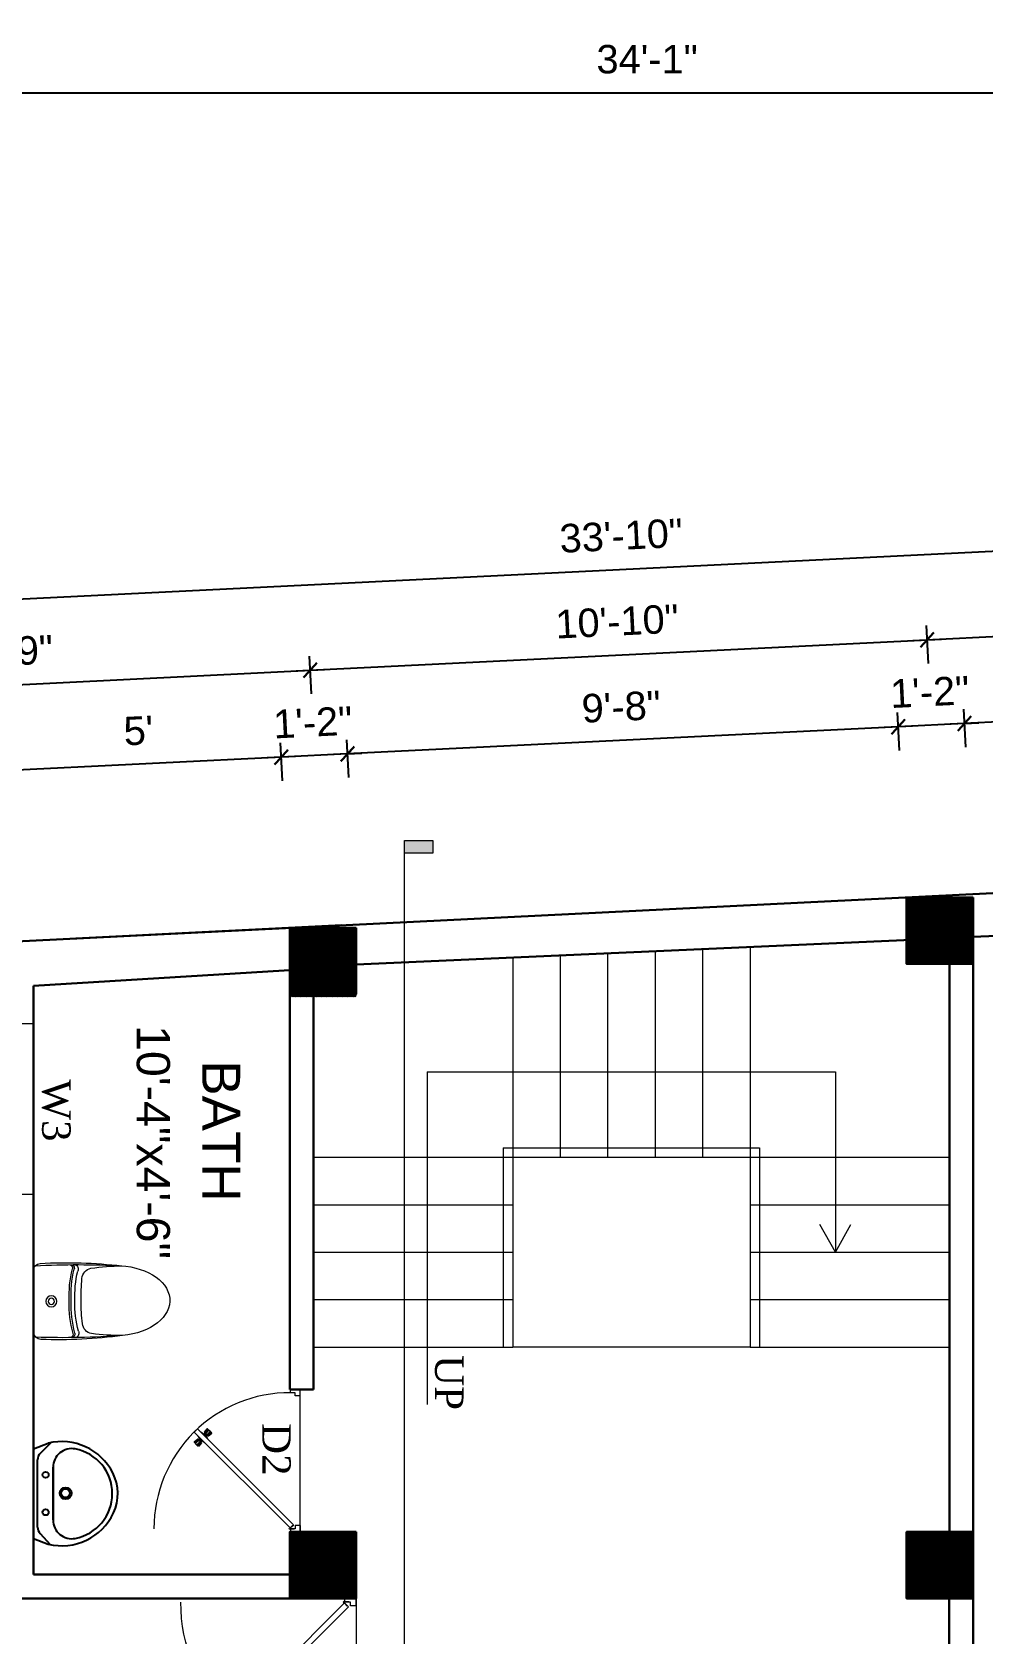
# Model space of a CAD drawing. Header units: inches. Extents: x -4737 to 13205, y 2479 to 13285.
# Drawn here: x -2040 to -1839.6, y 10833.3 to 11170.8 of the extents above; entities that cross this region are included whole.
import ezdxf
from ezdxf.enums import TextEntityAlignment as Align

# ---------------------------------------------------------------- set-up
doc = ezdxf.new("R2010")
doc.units = ezdxf.units.IN
doc.header["$MEASUREMENT"] = 0
doc.linetypes.add('HIDDEN2', pattern=[0.1875, 0.125, -0.0625])
for name, color, linetype, lineweight in [('A-FURN', 9, 'Continuous', 5), ('Door', 205, 'Continuous', 13), ('hatch-.09', 8, 'Continuous', 9), ('Label', 7, 'Continuous', 13), ('ns_DIMS', 1, 'Continuous', 0), ('ns_DIMS @ 1', 1, 'Continuous', 0), ('ns_TEXT', 7, 'Continuous', 13), ('PUERTAS', 7, 'Continuous', 9), ('stair', 201, 'Continuous', 13), ('Text', 7, 'Continuous', 13), ('WALL', 12, 'Continuous', 30), ('wall2', 1, 'Continuous', 15)]:
    doc.layers.add(name, color=color, linetype=linetype, lineweight=lineweight)
doc.layers.add('furniture', color=253, linetype='Continuous')
doc.styles.add('arial 1000', font='arial.ttf')
doc.styles.add('dim', font='arial.ttf', dxfattribs={"height": 7})
doc.styles.get("Standard").update_dxf_attribs({"font": 'arial.ttf'})
doc.styles.add('Tahoma', font='tahoma.ttf')
doc.dimstyles.new("1-8'", dxfattribs={"dimtxt": 6, "dimasz": 3, "dimexe": 3, "dimexo": 6, "dimgap": 4, "dimtad": 1, "dimdec": 0, "dimzin": 0, "dimdsep": 46, "dimlunit": 4, "dimtxsty": 'arial 1000', "dimblk": 'ARCHTICK', "dimcen": 8, "dimdle": 3, "dimclrt": 7, "dimazin": 0, "dimtfac": 1, "dimtdec": 0, "dimtix": 1, "dimtmove": 2, "dimatfit": 3, "dimfxl": 5, "dimfxlon": 1, "dimarcsym": 0})

# ---------------------------------------------------------------- blocks, each defined once
blk = doc.blocks.new('2ft6in')
at = {"layer": 'PUERTAS', "color": 2}
for p, q in [((0.84, 2.1), (21.02, 22.28)), ((21.71, 21.6), (1.47, 1.37)), ((18.33, 21.76), (18.31, 21.77)), ((21.71, 21.6), (21.02, 22.28)), ((21.18, 18.9), (21.2, 18.89)), ((0, 2), (0, 0)), ((0.6, 2), (0, 2)), ((1.33, 0), (0, 0)), ((0.6, 1.26), (0.6, 2.04)), ((0.67, 1.26), (0.6, 1.26)), ((0.67, 1.26), (0.67, 2.01)), ((0.67, 1), (0.67, 1.26)), ((1.33, 1), (0.67, 1)), ((1.31, 1.53), (0.79, 2.06)), ((1.36, 1.58), (0.81, 2.12)), ((1.36, 1.58), (1.31, 1.53)), ((1.47, 1.37), (1.31, 1.53)), ((1.33, 0), (1.33, 1)), ((28.67, 0), (28.67, 1)), ((28.67, 1), (29.33, 1)), ((28.67, 0), (30, 0)), ((29.33, 1), (29.33, 2)), ((29.33, 2), (30, 2)), ((30, 0), (30, 2))]:
    blk.add_line(p, q, dxfattribs=at)
at = {"layer": 'PUERTAS', "color": 8}
for p, q in [((18.81, 20.78), (18.04, 21.4)), ((18.86, 20.83), (18.08, 21.46)), ((18.95, 20.92), (18.2, 21.58)), ((18.44, 21.9), (18.31, 21.77)), ((19.07, 21.03), (18.34, 21.72)), ((18.44, 21.9), (18.56, 22.02)), ((18.58, 22.01), (18.56, 22.02)), ((19.3, 21.26), (18.61, 22)), ((19.42, 21.38), (18.75, 22.14)), ((19.51, 21.48), (18.88, 22.26)), ((18.91, 20.27), (19.19, 20.69)), ((19.55, 21.53), (18.93, 22.3)), ((19.13, 20.8), (19.03, 20.9)), ((19.15, 20.82), (19.05, 20.92)), ((19.09, 20.44), (19.25, 20.76)), ((19.19, 20.87), (19.1, 20.96)), ((19.25, 20.93), (19.16, 21.02)), ((19.28, 20.63), (19.32, 20.83)), ((19.4, 21.08), (19.31, 21.17)), ((19.47, 21.15), (19.38, 21.24)), ((19.43, 20.78), (19.4, 20.9)), ((19.51, 21.19), (19.42, 21.28)), ((19.55, 20.91), (19.43, 20.94)), ((19.53, 21.21), (19.44, 21.3)), ((19.7, 21.06), (19.51, 21.01)), ((19.89, 21.24), (19.58, 21.08)), ((20.07, 21.42), (19.64, 21.15)), ((20.48, 20.28), (20.44, 20.08)), ((20.67, 20.47), (20.51, 20.15)), ((20.85, 20.64), (20.57, 20.22)), ((19.69, 19.49), (20.12, 19.76)), ((19.87, 19.67), (20.18, 19.83)), ((20.06, 19.85), (20.25, 19.9)), ((20.21, 20), (20.33, 19.97)), ((20.21, 19.38), (20.83, 18.61)), ((20.23, 19.7), (20.32, 19.61)), ((20.25, 19.72), (20.34, 19.63)), ((20.25, 19.43), (20.88, 18.65)), ((20.29, 19.76), (20.38, 19.67)), ((20.33, 20.13), (20.36, 20.01)), ((20.34, 19.53), (21, 18.77)), ((20.36, 19.83), (20.45, 19.74)), ((20.46, 19.64), (21.14, 18.91)), ((20.5, 19.98), (20.6, 19.89)), ((20.57, 20.04), (20.66, 19.95)), ((20.61, 20.09), (20.7, 19.99)), ((20.63, 20.11), (20.72, 20.01)), ((20.69, 19.87), (21.42, 19.19)), ((20.81, 19.99), (21.56, 19.33)), ((20.9, 20.08), (21.68, 19.45)), ((20.95, 20.13), (21.72, 19.51)), ((21.32, 19.01), (21.2, 18.89)), ((21.32, 19.01), (21.44, 19.14)), ((21.43, 19.15), (21.44, 19.14)), ((0, 0), (30, 0))]:
    blk.add_line(p, q, dxfattribs=at)
at = {"layer": 'PUERTAS', "color": 1}
for p, q in [((18.06, 21.44), (18.48, 21.86)), ((18.74, 20.79), (18.06, 21.34)), ((18.08, 21.51), (18.45, 21.88)), ((18.11, 21.49), (18.08, 21.51)), ((18.82, 22.25), (18.45, 21.88)), ((18.9, 22.28), (18.48, 21.86)), ((18.84, 22.23), (18.82, 22.25)), ((18.83, 20.8), (19.18, 21.15)), ((18.84, 20.21), (19.1, 20.6)), ((18.92, 20.89), (18.93, 20.88)), ((19.54, 21.59), (18.99, 22.27)), ((19.02, 20.88), (19.24, 21.1)), ((19.12, 20.8), (19.03, 20.89)), ((19.1, 20.7), (19.11, 20.69)), ((19.1, 20.6), (19.1, 20.6)), ((19.11, 20.79), (19.33, 21.01)), ((19.54, 21.5), (19.18, 21.15)), ((19.45, 21.31), (19.24, 21.1)), ((19.55, 21.22), (19.33, 21.01)), ((19.45, 21.41), (19.45, 21.41)), ((19.54, 21.22), (19.45, 21.31)), ((19.64, 21.23), (19.64, 21.23)), ((19.74, 21.24), (19.73, 21.23)), ((20.12, 21.49), (19.74, 21.24)), ((20.22, 21.48), (20.22, 21.49)), ((20.66, 20.31), (20.65, 20.31)), ((20.91, 20.7), (20.66, 20.31)), ((20.91, 20.8), (20.91, 20.79)), ((18.85, 20.11), (18.84, 20.12)), ((19.53, 19.43), (19.54, 19.42)), ((19.64, 19.42), (20.02, 19.67)), ((20.02, 19.67), (20.03, 19.68)), ((20.12, 19.68), (20.12, 19.68)), ((20.21, 19.69), (20.43, 19.9)), ((20.22, 19.41), (20.57, 19.76)), ((20.22, 19.69), (20.31, 19.6)), ((20.22, 19.32), (20.76, 18.64)), ((20.31, 19.6), (20.52, 19.81)), ((20.31, 19.5), (20.31, 19.5)), ((20.65, 20.12), (20.43, 19.9)), ((20.74, 20.03), (20.52, 19.81)), ((20.93, 20.11), (20.57, 19.76)), ((20.64, 20.11), (20.73, 20.02)), ((20.65, 20.21), (20.65, 20.22)), ((20.84, 20.02), (20.83, 20.03)), ((20.86, 18.63), (21.28, 19.05)), ((20.91, 18.68), (20.94, 18.66)), ((20.94, 18.66), (21.31, 19.03)), ((21.02, 20.12), (21.7, 19.57)), ((21.7, 19.47), (21.28, 19.05)), ((21.67, 19.4), (21.31, 19.03)), ((21.65, 19.42), (21.67, 19.4))]:
    blk.add_line(p, q, dxfattribs=at)
at = {"layer": 'PUERTAS', "color": 2}
for radius in [0.129, 0.0627]:
    blk.add_circle((0.68, 2.14), radius, dxfattribs=at)
at = {"layer": 'PUERTAS', "color": 8}
blk.add_arc((0.68, 2.14), 28.65, 359.7285, 90.0333, dxfattribs=at)
at = {"layer": 'PUERTAS', "color": 1}
for centre, start, end in [((18.78, 20.84), 231.0764, 315), ((18.94, 22.23), 38.9236, 135), ((18.97, 20.93), 225, 315), ((19.16, 20.74), 135, 219.7428), ((19.06, 20.65), 315, 39.7428), ((19.4, 21.36), 315, 45), ((19.49, 21.55), 315, 38.9236), ((19.6, 21.18), 50.2572, 135), ((19.68, 21.28), 230.2572, 315), ((20.17, 21.44), 45, 135), ((20.7, 20.26), 135, 219.7428), ((20.87, 20.75), 315, 45), ((18.89, 20.16), 135, 225), ((19.59, 19.47), 225, 315), ((20.07, 19.63), 50.2572, 135), ((20.16, 19.73), 230.2572, 315), ((20.27, 19.36), 135, 218.9236), ((20.35, 19.55), 135, 225), ((20.6, 20.17), 315, 39.7428), ((20.78, 19.98), 45, 135), ((20.82, 18.68), 218.9236, 315), ((20.98, 20.07), 51.0764, 135), ((21.65, 19.52), 315, 51.0764)]:
    blk.add_arc(centre, 0.0667, start, end, dxfattribs=at)
blk = doc.blocks.new('*U33')
at = {"color": 3, "xscale": -1}
blk.add_blockref('2ft6in', (42, 0), dxfattribs=at)
blk = doc.blocks.new('3ft')
at = {"layer": 'PUERTAS', "color": 2}
for p, q in [((1.01, 2.52), (25.23, 26.74)), ((26.05, 25.92), (1.77, 1.64)), ((21.99, 26.11), (21.98, 26.13)), ((26.05, 25.92), (25.23, 26.74)), ((25.42, 22.68), (25.43, 22.67)), ((0, 2.4), (0, 0)), ((0.72, 2.4), (0, 2.4)), ((1.6, 0), (0, 0)), ((0.72, 1.52), (0.72, 2.44)), ((0.8, 1.52), (0.72, 1.52)), ((0.8, 1.52), (0.8, 2.41)), ((0.8, 1.2), (0.8, 1.52)), ((1.6, 1.2), (0.8, 1.2)), ((1.57, 1.84), (0.94, 2.47)), ((1.63, 1.89), (0.97, 2.55)), ((1.63, 1.89), (1.57, 1.84)), ((1.77, 1.64), (1.57, 1.84)), ((1.6, 0), (1.6, 1.2)), ((34.4, 0), (34.4, 1.2)), ((34.4, 1.2), (35.2, 1.2)), ((34.4, 0), (36, 0)), ((35.2, 1.2), (35.2, 2.4)), ((35.2, 2.4), (36, 2.4)), ((36, 0), (36, 2.4))]:
    blk.add_line(p, q, dxfattribs=at)
at = {"layer": 'PUERTAS', "color": 8}
for p, q in [((22.57, 24.94), (21.65, 25.68)), ((22.63, 24.99), (21.69, 25.75)), ((22.74, 25.1), (21.84, 25.9)), ((22.13, 26.28), (21.98, 26.13)), ((22.88, 25.24), (22.01, 26.06)), ((22.13, 26.28), (22.27, 26.42)), ((22.29, 26.41), (22.27, 26.42)), ((23.16, 25.52), (22.34, 26.39)), ((23.3, 25.66), (22.5, 26.56)), ((23.41, 25.77), (22.65, 26.71)), ((22.69, 24.32), (23.02, 24.83)), ((23.46, 25.83), (22.72, 26.75)), ((22.95, 24.96), (22.84, 25.07)), ((22.98, 24.99), (22.86, 25.1)), ((23.03, 25.04), (22.91, 25.15)), ((22.91, 24.53), (23.1, 24.91)), ((23.11, 25.12), (22.99, 25.23)), ((23.13, 24.76), (23.18, 24.99)), ((23.28, 25.3), (23.17, 25.41)), ((23.36, 25.37), (23.25, 25.49)), ((23.31, 24.94), (23.28, 25.08)), ((23.41, 25.43), (23.3, 25.54)), ((23.46, 25.09), (23.32, 25.13)), ((23.44, 25.45), (23.33, 25.56)), ((23.64, 25.27), (23.41, 25.22)), ((23.87, 25.49), (23.49, 25.3)), ((24.08, 25.71), (23.57, 25.38)), ((23.63, 23.38), (24.14, 23.72)), ((23.84, 23.6), (24.22, 23.79)), ((24.07, 23.82), (24.3, 23.88)), ((24.25, 24), (24.39, 23.97)), ((24.27, 23.64), (24.38, 23.53)), ((24.3, 23.67), (24.41, 23.56)), ((24.35, 23.72), (24.46, 23.61)), ((24.4, 24.15), (24.43, 24.01)), ((24.43, 23.8), (24.54, 23.69)), ((24.58, 24.33), (24.52, 24.1)), ((24.6, 23.97), (24.72, 23.86)), ((24.8, 24.56), (24.61, 24.18)), ((25.02, 24.77), (24.68, 24.26)), ((24.68, 24.05), (24.79, 23.94)), ((24.73, 24.1), (24.85, 23.99)), ((24.76, 24.13), (24.87, 24.02)), ((24.83, 23.85), (25.7, 23.03)), ((24.97, 23.99), (25.87, 23.2)), ((25.08, 24.1), (26.02, 23.34)), ((25.14, 24.15), (26.06, 23.41)), ((24.25, 23.26), (24.99, 22.34)), ((24.3, 23.32), (25.06, 22.38)), ((24.41, 23.43), (25.2, 22.53)), ((24.55, 23.57), (25.37, 22.7)), ((25.58, 22.82), (25.43, 22.67)), ((25.58, 22.82), (25.73, 22.97)), ((25.72, 22.98), (25.73, 22.97)), ((0, 0), (36, 0))]:
    blk.add_line(p, q, dxfattribs=at)
at = {"layer": 'PUERTAS', "color": 1}
for p, q in [((21.67, 25.73), (22.17, 26.23)), ((22.49, 24.95), (21.67, 25.61)), ((21.7, 25.82), (22.14, 26.26)), ((21.73, 25.79), (21.7, 25.82)), ((22.58, 26.7), (22.14, 26.26)), ((22.67, 26.73), (22.17, 26.23)), ((22.61, 26.67), (22.58, 26.7)), ((22.6, 24.96), (23.02, 25.38)), ((22.61, 24.25), (22.92, 24.72)), ((22.62, 24.13), (22.61, 24.14)), ((22.7, 25.07), (22.71, 25.06)), ((23.45, 25.91), (22.79, 26.73)), ((22.82, 25.06), (23.08, 25.32)), ((22.94, 24.95), (22.83, 25.07)), ((22.92, 24.72), (22.92, 24.72)), ((22.93, 24.94), (23.19, 25.21)), ((22.93, 24.84), (22.93, 24.83)), ((23.44, 25.81), (23.02, 25.38)), ((23.34, 25.58), (23.08, 25.32)), ((23.46, 25.47), (23.19, 25.21)), ((23.33, 25.7), (23.34, 25.69)), ((23.45, 25.46), (23.33, 25.57)), ((23.57, 25.47), (23.57, 25.47)), ((24.15, 25.79), (23.68, 25.48)), ((23.68, 25.48), (23.68, 25.48)), ((24.25, 23.62), (24.51, 23.89)), ((24.27, 25.78), (24.26, 25.79)), ((24.26, 23.29), (24.69, 23.71)), ((24.26, 23.63), (24.37, 23.52)), ((24.37, 23.52), (24.63, 23.77)), ((24.78, 24.15), (24.51, 23.89)), ((24.89, 24.03), (24.63, 23.77)), ((25.11, 24.14), (24.69, 23.71)), ((24.77, 24.14), (24.88, 24.03)), ((24.79, 24.38), (24.78, 24.37)), ((24.78, 24.26), (24.78, 24.26)), ((25.1, 24.84), (24.79, 24.38)), ((25, 24.03), (25, 24.03)), ((25.09, 24.96), (25.1, 24.95)), ((25.22, 24.14), (26.03, 23.48)), ((23.44, 23.31), (23.45, 23.3)), ((23.56, 23.3), (24.03, 23.61)), ((24.03, 23.61), (24.03, 23.62)), ((24.14, 23.62), (24.14, 23.62)), ((24.26, 23.18), (24.92, 22.37)), ((24.37, 23.4), (24.37, 23.4)), ((25.04, 22.36), (25.54, 22.86)), ((25.1, 22.42), (25.13, 22.39)), ((25.13, 22.39), (25.57, 22.83)), ((26.04, 23.37), (25.54, 22.86)), ((26.01, 23.27), (25.57, 22.83)), ((25.98, 23.3), (26.01, 23.27))]:
    blk.add_line(p, q, dxfattribs=at)
at = {"layer": 'PUERTAS', "color": 2}
for radius in [0.155, 0.0752]:
    blk.add_circle((0.82, 2.56), radius, dxfattribs=at)
at = {"layer": 'PUERTAS', "color": 8}
blk.add_arc((0.82, 2.56), 34.38, 359.7285, 90.0333, dxfattribs=at)
at = {"layer": 'PUERTAS', "color": 1}
for centre, start, end in [((22.54, 25.01), 231.0764, 315), ((22.67, 24.2), 135, 225), ((22.73, 26.68), 38.9236, 135), ((22.77, 25.12), 225, 315), ((22.99, 24.89), 135, 219.7428), ((22.87, 24.78), 315, 39.7428), ((23.28, 25.63), 315, 45), ((23.39, 25.86), 315, 38.9236), ((23.51, 25.41), 50.2572, 135), ((23.62, 25.53), 230.2572, 315), ((24.09, 23.56), 50.2572, 135), ((24.2, 25.73), 45, 135), ((24.84, 24.31), 135, 219.7428), ((24.72, 24.21), 315, 39.7428), ((24.94, 23.98), 45, 135), ((25.04, 24.89), 315, 45), ((25.17, 24.08), 51.0764, 135), ((23.51, 23.36), 225, 315), ((24.2, 23.68), 230.2572, 315), ((24.32, 23.23), 135, 218.9236), ((24.42, 23.46), 135, 225), ((24.98, 22.42), 218.9236, 315), ((25.98, 23.42), 315, 51.0764)]:
    blk.add_arc(centre, 0.08, start, end, dxfattribs=at)
blk = doc.blocks.new('*U36')
at = {"color": 3}
blk.add_blockref('3ft', (0, 0), dxfattribs=at)
blk = doc.blocks.new('A$C2BC6131C')
at = {"layer": 'A-FURN', "color": 8}
for p in [(0, 163.5), (0, -163.5)]:
    blk.add_line(p, (0, 0), dxfattribs=at)
for radius in [29.6, 16.1]:
    blk.add_circle((95.9, 0), radius, dxfattribs=at)
for centre, radius, start, end in [((40, 163.5), 40, 92.59988, 180), ((197, -4116.4), 4311.6, 86.30057, 92.47118), ((155.1, -2371.3), 2577.4, 82.86641, 92.59988), ((793.4, 23.7), 602, 165.61847, 182.25332), ((201.9, 176.4), 18.8, 342.35932, 95.93155), ((192.7, 178.4), 18.2, 343.38126, 66.47238), ((217.8, 172), 24.1, 332.20328, 71.94045), ((320.7, 115.7), 60, 100.47011, 174.60795), ((468.5, -913.5), 1099.7, 89.65189, 98.29697), ((793.4, 23.7), 592, 165.61847, 182.25332), ((773.9, 23.7), 552, 165.61847, 182.45753), ((1633.1, -8.2), 1378.2, 174.60795, 179.65911), ((1633.1, 8.2), 1378.2, 180.34089, 185.39205), ((793.4, -23.7), 602, 177.74668, 194.38153), ((793.4, -23.7), 592, 177.74668, 194.38153), ((773.9, -23.7), 552, 177.54247, 194.38153), ((40, -163.5), 40, 180, 267.40012), ((201.9, -176.4), 18.8, 264.06845, 17.64068), ((217.8, -172), 24.1, 288.05955, 27.79672), ((320.7, -115.7), 60, 185.39205, 259.52989), ((197, 4116.4), 4311.6, 267.52882, 273.69943), ((155.1, 2371.3), 2577.4, 267.40012, 277.13359), ((192.7, -178.4), 18.2, 293.52762, 16.61874), ((468.5, 913.5), 1099.7, 261.70303, 270.34811)]:
    blk.add_arc(centre, radius, start, end, dxfattribs=at)
blk.add_ellipse((440.7, 0), major_axis=(-289.3, 0), ratio=0.648116, start_param=1.570796, end_param=4.592942, dxfattribs=at)
blk = doc.blocks.new('A$C2C8E2855')
at = {"color": 3}
for p, q in [((76.7, -153.7), (18.7, -208.2)), ((49.5, -117.7), (20, -196.2)), ((530.2, -117.7), (49.5, -117.7)), ((52.4, -117.7), (529.2, -117.7)), ((110.9, -140.2), (470.9, -140.2)), ((506.5, -155.1), (563.4, -212.8)), ((530.2, -117.7), (559.7, -196.2)), ((149.1, -222.9), (431, -222.9)), ((431, -222.9), (149.1, -222.9))]:
    blk.add_line(p, q, dxfattribs=at)
for centre, radius in [((190.8, -182.7), 16.3), ((390.8, -182.7), 16.3), ((292.2, -290.1), 31.6), ((292.2, -290.1), 23)]:
    blk.add_circle(centre, radius, dxfattribs=at)
for centre, radius, start, end in [((110.9, -190.2), 50, 90, 133.18096), ((470.9, -190.2), 50, 44.56072, 90), ((318.3, -269.6), 307.1, 166.17513, 244.72963), ((149.1, -322.9), 100, 90, 190.56023), ((261.4, -269.6), 307.1, 297.06391, 13.82487), ((431, -322.9), 100, 349.43977, 90), ((290.1, -296.6), 243.4, 190.56023, 349.43977), ((289.7, -319.1), 250.2, 245.80711, 296.46282), ((318.3, -269.6), 307.1, 266.58899, 266.59358)]:
    blk.add_arc(centre, radius, start, end, dxfattribs=at)
at = {"color": 3, "width": 0.8, "flags": 9}
for tag in ['XSIZE', 'YSIZE']:
    blk.add_attdef(tag, (289.9, -117.7), '', height=0.5, dxfattribs=at)
blk = doc.blocks.new('_ArchTick')
at = {"color": 0, "const_width": 0.15}
blk.add_lwpolyline([(-0.5, -0.5), (0.5, 0.5)], dxfattribs=at)
blk = doc.blocks.new('*D907')
at = {"layer": 'Defpoints', "color": 0, "transparency": 16777216}
for p in [(-1706.02, 11390.37), (-2114.67, 11281.77), (-1706.02, 11157.93)]:
    blk.add_point(p, dxfattribs=at)
at = {"layer": 'ns_DIMS', "color": 0, "lineweight": -2, "transparency": 16777216}
for p, q in [((-2114.67, 11162.93), (-2114.67, 11154.93)), ((-1706.02, 11162.93), (-1706.02, 11154.93)), ((-2117.67, 11157.93), (-1703.02, 11157.93))]:
    blk.add_line(p, q, dxfattribs=at)
at = {"layer": 'ns_DIMS', "color": 0, "lineweight": -2, "transparency": 16777216, "xscale": 3, "yscale": 3, "zscale": 3, "rotation": 180}
blk.add_blockref('_ArchTick', (-2114.67, 11157.93), dxfattribs=at)
at = {"layer": 'ns_DIMS', "color": 0, "lineweight": -2, "transparency": 16777216, "xscale": 3, "yscale": 3, "zscale": 3}
blk.add_blockref('_ArchTick', (-1706.02, 11157.93), dxfattribs=at)
at = {"layer": 'ns_DIMS', "color": 7, "transparency": 16777216, "insert": (-1910.35, 11165), "char_height": 6, "attachment_point": 5, "style": 'arial 1000'}
blk.add_mtext('34\'-1"', dxfattribs=at)
blk = doc.blocks.new('*U53')
blk.add_hatch(color=256).paths.add_polyline_path([(-7.7473, 0.125), (-7.6914, 0.125), (-7.6914, 0), (-7.7473, 0)])
at = {"linetype": 'HIDDEN2', "ltscale": 100}
blk.add_line((-0.3125, 0), (-7.7473, 0), dxfattribs=at)
blk.add_lwpolyline([(-7.7473, 0.125), (-7.6914, 0.125), (-7.6914, 0), (-7.7473, 0)], close=True)
at = {"style": 'Tahoma', "flags": 8}
blk.add_attdef('VIEWNUMBER', text='', height=0.125, dxfattribs=at).set_placement((0, 0), align=Align.BOTTOM_CENTER)
blk.add_attdef('SHEETNUMBER', text='', height=0.125, dxfattribs=at).set_placement((0, -0.0625), align=Align.TOP_CENTER)
blk = doc.blocks.new('*D1022')
at = {"layer": 'Defpoints', "color": 0, "transparency": 16777216}
for p in [(-1843.48, 11025.08), (-1723.16, 10994.96), (-1841.67, 10988.43)]:
    blk.add_point(p, dxfattribs=at)
at = {"layer": 'ns_DIMS', "color": 0, "lineweight": -2, "transparency": 16777216}
for p, q in [((-1724.69, 11025.92), (-1725.08, 11033.91)), ((-1721.94, 11031.06), (-1846.47, 11024.93)), ((-1843.23, 11020.08), (-1843.63, 11028.07))]:
    blk.add_line(p, q, dxfattribs=at)
at = {"layer": 'ns_DIMS', "color": 0, "lineweight": -2, "transparency": 16777216, "xscale": 3, "yscale": 3, "zscale": 3}
for p, rotation in [((-1724.94, 11030.92), 2.820296018646644), ((-1843.48, 11025.08), 182.8202960186467)]:
    blk.add_blockref('_ArchTick', p, dxfattribs=dict(at, rotation=rotation))
at = {"layer": 'ns_DIMS', "color": 7, "transparency": 16777216, "insert": (-1784.55, 11035.05), "char_height": 6, "attachment_point": 5, "rotation": 2.8203, "style": 'arial 1000'}
blk.add_mtext('9\'-11"', dxfattribs=at)
blk = doc.blocks.new('*D1023')
at = {"layer": 'Defpoints', "color": 0, "transparency": 16777216}
for p in [(-1857.44, 11024.39), (-1855.67, 10988.43), (-1841.67, 10988.43)]:
    blk.add_point(p, dxfattribs=at)
at = {"layer": 'ns_DIMS', "color": 0, "lineweight": -2, "transparency": 16777216}
for p, q in [((-1857.2, 11019.4), (-1857.59, 11027.39)), ((-1843.23, 11020.08), (-1843.63, 11028.07)), ((-1857.44, 11024.39), (-1860.44, 11024.24)), ((-1843.48, 11025.08), (-1857.44, 11024.39)), ((-1843.48, 11025.08), (-1840.48, 11025.23))]:
    blk.add_line(p, q, dxfattribs=at)
at = {"layer": 'ns_DIMS', "color": 0, "lineweight": -2, "transparency": 16777216, "xscale": 3, "yscale": 3, "zscale": 3}
for p, rotation in [((-1857.44, 11024.39), 2.820296018646654), ((-1843.48, 11025.08), 182.8202960186467)]:
    blk.add_blockref('_ArchTick', p, dxfattribs=dict(at, rotation=rotation))
at = {"layer": 'ns_DIMS', "color": 7, "transparency": 16777216, "insert": (-1850.81, 11031.74), "char_height": 6, "attachment_point": 5, "rotation": 2.8203, "style": 'arial 1000'}
blk.add_mtext('1\'-2"', dxfattribs=at)
blk = doc.blocks.new('*D1024')
at = {"layer": 'Defpoints', "color": 0, "transparency": 16777216}
for p in [(-1973.48, 11018.67), (-1855.67, 10988.43), (-1971.67, 10982.03)]:
    blk.add_point(p, dxfattribs=at)
at = {"layer": 'ns_DIMS', "color": 0, "lineweight": -2, "transparency": 16777216}
for p, q in [((-1857.2, 11019.4), (-1857.59, 11027.39)), ((-1854.45, 11024.54), (-1976.47, 11018.53)), ((-1973.23, 11013.68), (-1973.63, 11021.67))]:
    blk.add_line(p, q, dxfattribs=at)
at = {"layer": 'ns_DIMS', "color": 0, "lineweight": -2, "transparency": 16777216, "xscale": 3, "yscale": 3, "zscale": 3}
for p, rotation in [((-1857.44, 11024.39), 2.820296018646644), ((-1973.48, 11018.67), 182.8202960186467)]:
    blk.add_blockref('_ArchTick', p, dxfattribs=dict(at, rotation=rotation))
at = {"layer": 'ns_DIMS', "color": 7, "transparency": 16777216, "insert": (-1915.81, 11028.59), "char_height": 6, "attachment_point": 5, "rotation": 2.8203, "style": 'arial 1000'}
blk.add_mtext('9\'-8"', dxfattribs=at)
blk = doc.blocks.new('*D1025')
at = {"layer": 'Defpoints', "color": 0, "transparency": 16777216}
for p in [(-1987.44, 11017.99), (-1985.67, 10982.03), (-1971.67, 10982.03)]:
    blk.add_point(p, dxfattribs=at)
at = {"layer": 'ns_DIMS', "color": 0, "lineweight": -2, "transparency": 16777216}
for p, q in [((-1987.2, 11012.99), (-1987.59, 11020.98)), ((-1973.23, 11013.68), (-1973.63, 11021.67)), ((-1987.44, 11017.99), (-1990.44, 11017.84)), ((-1973.48, 11018.67), (-1987.44, 11017.99)), ((-1973.48, 11018.67), (-1970.48, 11018.82))]:
    blk.add_line(p, q, dxfattribs=at)
at = {"layer": 'ns_DIMS', "color": 0, "lineweight": -2, "transparency": 16777216, "xscale": 3, "yscale": 3, "zscale": 3}
for p, rotation in [((-1987.44, 11017.99), 2.820296018646654), ((-1973.48, 11018.67), 182.8202960186467)]:
    blk.add_blockref('_ArchTick', p, dxfattribs=dict(at, rotation=rotation))
at = {"layer": 'ns_DIMS', "color": 7, "transparency": 16777216, "insert": (-1980.81, 11025.33), "char_height": 6, "attachment_point": 5, "rotation": 2.8203, "style": 'arial 1000'}
blk.add_mtext('1\'-2"', dxfattribs=at)
blk = doc.blocks.new('*D1026')
at = {"layer": 'Defpoints', "color": 0, "transparency": 16777216}
for p in [(-2046.93, 11015.06), (-1985.67, 10982.03), (-2044.68, 10969.52)]:
    blk.add_point(p, dxfattribs=at)
at = {"layer": 'ns_DIMS', "color": 0, "lineweight": -2, "transparency": 16777216}
for p, q in [((-1987.2, 11012.99), (-1987.59, 11020.98)), ((-1984.45, 11018.13), (-2049.92, 11014.91)), ((-2046.68, 11010.06), (-2047.07, 11018.05))]:
    blk.add_line(p, q, dxfattribs=at)
at = {"layer": 'ns_DIMS', "color": 0, "lineweight": -2, "transparency": 16777216, "xscale": 3, "yscale": 3, "zscale": 3}
for p, rotation in [((-1987.44, 11017.99), 2.820296018646644), ((-2046.93, 11015.06), 182.8202960186467)]:
    blk.add_blockref('_ArchTick', p, dxfattribs=dict(at, rotation=rotation))
at = {"layer": 'ns_DIMS', "color": 7, "transparency": 16777216, "insert": (-2017.53, 11023.56), "char_height": 6, "attachment_point": 5, "rotation": 2.8203, "style": 'arial 1000'}
blk.add_mtext("5'", dxfattribs=at)
blk = doc.blocks.new('*D1029')
at = {"layer": 'Defpoints', "color": 0, "transparency": 16777216}
for p in [(-1981.35, 11036.31), (-1978.67, 10982.03), (-2107.67, 10975.67)]:
    blk.add_point(p, dxfattribs=at)
at = {"layer": 'ns_DIMS', "color": 0, "lineweight": -2, "transparency": 16777216}
for p, q in [((-1981.1, 11031.31), (-1981.49, 11039.3)), ((-2113.34, 11029.8), (-1978.35, 11036.46)), ((-2110.1, 11024.96), (-2110.49, 11032.95))]:
    blk.add_line(p, q, dxfattribs=at)
at = {"layer": 'ns_DIMS', "color": 0, "lineweight": -2, "transparency": 16777216, "xscale": 3, "yscale": 3, "zscale": 3}
for p, rotation in [((-1981.35, 11036.31), 2.820296018637429), ((-2110.35, 11029.95), 182.8202960186374)]:
    blk.add_blockref('_ArchTick', p, dxfattribs=dict(at, rotation=rotation))
at = {"layer": 'ns_DIMS', "color": 7, "transparency": 16777216, "insert": (-2046.19, 11040.18), "char_height": 6, "attachment_point": 5, "rotation": 2.8203, "style": 'arial 1000'}
blk.add_mtext('10\'-9"', dxfattribs=at)
blk = doc.blocks.new('*D1030')
at = {"layer": 'Defpoints', "color": 0, "transparency": 16777216}
for p in [(-1712.71, 11067.56), (-1709.16, 10995.65), (-2114.67, 10975.67)]:
    blk.add_point(p, dxfattribs=at)
at = {"layer": 'ns_DIMS', "color": 0, "lineweight": -2, "transparency": 16777216}
for p, q in [((-1712.46, 11062.57), (-1712.86, 11070.56)), ((-2121.21, 11047.44), (-1709.71, 11067.71)), ((-2117.97, 11042.59), (-2118.36, 11050.58))]:
    blk.add_line(p, q, dxfattribs=at)
at = {"layer": 'ns_DIMS', "color": 0, "lineweight": -2, "transparency": 16777216, "xscale": 3, "yscale": 3, "zscale": 3}
for p, rotation in [((-1712.71, 11067.56), 2.820296018637913), ((-2118.22, 11047.59), 182.8202960186379)]:
    blk.add_blockref('_ArchTick', p, dxfattribs=dict(at, rotation=rotation))
at = {"layer": 'ns_DIMS', "color": 7, "transparency": 16777216, "insert": (-1915.81, 11064.63), "char_height": 6, "attachment_point": 5, "rotation": 2.8203, "style": 'arial 1000'}
blk.add_mtext('33\'-10"', dxfattribs=at)
blk = doc.blocks.new('*D1031')
at = {"layer": 'Defpoints', "color": 0, "transparency": 16777216}
for p in [(-1851.35, 11042.71), (-1848.67, 10988.43), (-1978.67, 10982.03)]:
    blk.add_point(p, dxfattribs=at)
at = {"layer": 'ns_DIMS', "color": 0, "lineweight": -2, "transparency": 16777216}
for p, q in [((-1984.34, 11036.16), (-1848.35, 11042.86)), ((-1851.1, 11037.72), (-1851.49, 11045.71)), ((-1981.1, 11031.31), (-1981.49, 11039.3))]:
    blk.add_line(p, q, dxfattribs=at)
at = {"layer": 'ns_DIMS', "color": 0, "lineweight": -2, "transparency": 16777216, "xscale": 3, "yscale": 3, "zscale": 3}
for p, rotation in [((-1851.35, 11042.71), 2.820296018646628), ((-1981.35, 11036.31), 182.8202960186467)]:
    blk.add_blockref('_ArchTick', p, dxfattribs=dict(at, rotation=rotation))
at = {"layer": 'ns_DIMS', "color": 7, "transparency": 16777216, "insert": (-1916.69, 11046.56), "char_height": 6, "attachment_point": 5, "rotation": 2.8203, "style": 'arial 1000'}
blk.add_mtext('10\'-10"', dxfattribs=at)
blk = doc.blocks.new('*D1032')
at = {"layer": 'Defpoints', "color": 0, "transparency": 16777216}
for p in [(-1718.84, 11049.24), (-1716.16, 10994.96), (-1848.67, 10988.43)]:
    blk.add_point(p, dxfattribs=at)
at = {"layer": 'ns_DIMS', "color": 0, "lineweight": -2, "transparency": 16777216}
for p, q in [((-1854.34, 11042.56), (-1715.84, 11049.39)), ((-1718.59, 11044.25), (-1718.99, 11052.24)), ((-1851.1, 11037.72), (-1851.49, 11045.71))]:
    blk.add_line(p, q, dxfattribs=at)
at = {"layer": 'ns_DIMS', "color": 0, "lineweight": -2, "transparency": 16777216, "xscale": 3, "yscale": 3, "zscale": 3}
for p, rotation in [((-1718.84, 11049.24), 2.820296018646628), ((-1851.35, 11042.71), 182.8202960186467)]:
    blk.add_blockref('_ArchTick', p, dxfattribs=dict(at, rotation=rotation))
at = {"layer": 'ns_DIMS', "color": 7, "transparency": 16777216, "insert": (-1785.44, 11052.98), "char_height": 6, "attachment_point": 5, "rotation": 2.8203, "style": 'arial 1000'}
blk.add_mtext('11\'-1"', dxfattribs=at)

msp = doc.modelspace()

# ---------------------------------------------------------------- hatches: boundary and pattern name
at = {"layer": 'hatch-.09'}
h = msp.add_hatch(dxfattribs=at)
h.set_pattern_fill('ANSI31', color=256, angle=-90)
h.set_pattern_definition([(315, (-2131.81193, 26420.8221), (0.0883883476, 0.0883883476), [])])
h.paths.add_polyline_path([(-1841.67, 10974.43), (-1841.67, 10988.43), (-1855.67, 10988.43), (-1855.67, 10974.43)])
h = msp.add_hatch(dxfattribs=at)
h.set_pattern_fill('ANSI31', color=256, angle=-90)
h.set_pattern_definition([(315, (-2261.81193, 26413.87598), (0.0883883476, 0.0883883476), [])])
h.paths.add_polyline_path([(-1971.67, 10967.49), (-1971.67, 10982.03), (-1985.67, 10982.03), (-1985.67, 10967.49)])
h = msp.add_hatch(dxfattribs=at)
h.set_pattern_fill('ANSI31', color=256, angle=-90)
h.set_pattern_definition([(315, (-2261.81193, 26287.15567), (0.0883883476, 0.0883883476), [])])
h.paths.add_polyline_path([(-1971.67, 10840.77), (-1971.67, 10854.77), (-1985.67, 10854.77), (-1985.67, 10840.77)])
h = msp.add_hatch(dxfattribs=at)
h.set_pattern_fill('ANSI31', color=256, angle=-90)
h.set_pattern_definition([(315, (-2131.81193, 26287.15567), (0.0883883476, 0.0883883476), [])])
h.paths.add_polyline_path([(-1841.67, 10840.77), (-1841.67, 10854.77), (-1855.67, 10854.77), (-1855.67, 10840.77)])

# ---------------------------------------------------------------- linework, layer by layer
at = {"layer": 'Door'}
msp.add_line((-1888.67, 10893.71), (-1938.67, 10893.71), dxfattribs=at)
at = {"layer": 'ns_DIMS'}
for p, q in [((-1956.67, 10951.71), (-1956.67, 10881.6)), ((-1956.67, 10951.71), (-1870.67, 10951.71)), ((-1870.67, 10951.71), (-1870.67, 10913.71)), ((-1870.67, 10913.71), (-1873.94, 10919.52)), ((-1870.67, 10913.71), (-1867.4, 10919.52))]:
    msp.add_line(p, q, dxfattribs=at)
at = {"layer": 'stair', "linetype": 'ByBlock', "ltscale": 5}
for p, q in [((-1938.67, 10975.75), (-1938.67, 10893.71)), ((-1928.67, 10976.2), (-1928.67, 10933.71)), ((-1918.67, 10976.64), (-1918.67, 10933.71)), ((-1908.67, 10977.09), (-1908.67, 10933.71)), ((-1898.67, 10977.53), (-1898.67, 10933.71)), ((-1888.67, 10977.98), (-1888.67, 10893.71)), ((-1940.67, 10935.71), (-1940.67, 10893.71)), ((-1940.67, 10935.71), (-1886.67, 10935.71)), ((-1886.67, 10935.71), (-1886.67, 10893.71)), ((-1980.67, 10933.71), (-1846.67, 10933.71)), ((-1980.67, 10923.71), (-1938.67, 10923.71)), ((-1888.67, 10923.71), (-1846.67, 10923.71)), ((-1980.67, 10913.71), (-1938.67, 10913.71)), ((-1888.67, 10913.71), (-1846.67, 10913.71)), ((-1980.67, 10903.71), (-1938.67, 10903.71)), ((-1888.67, 10903.71), (-1846.67, 10903.71)), ((-1980.67, 10893.71), (-1938.67, 10893.71)), ((-1888.67, 10893.71), (-1846.67, 10893.71))]:
    msp.add_line(p, q, dxfattribs=at)
at = {"layer": 'WALL'}
for p, q in [((-2114.67, 10975.67), (-1709.16, 10995.65)), ((-1841.67, 10980.11), (-1723.16, 10985.95)), ((-1974.67, 10982.57), (-2030.71, 10979.81)), ((-1971.67, 10974.28), (-1854.67, 10979.5)), ((-1841.67, 10843.02), (-1841.67, 10979.96)), ((-1974.2, 10973.83), (-2039.67, 10969.83)), ((-1846.67, 10854.77), (-1846.67, 10974.73)), ((-2039.67, 10969.83), (-2039.67, 10961.91)), ((-2039.67, 10884.79), (-2039.67, 10968.82)), ((-1985.67, 10884.79), (-1985.67, 10968.82)), ((-1980.67, 10968.57), (-1980.67, 10884.77)), ((-2039.67, 10925.91), (-2039.67, 10845.77)), ((-1985.67, 10884.79), (-1980.67, 10884.79)), ((-2039.67, 10845.77), (-1985.67, 10845.77)), ((-2044.67, 10840.77), (-1985.67, 10840.77))]:
    msp.add_line(p, q, dxfattribs=at)
for points in [[(-1841.67, 10988.43), (-1841.67, 10974.43), (-1855.67, 10974.43), (-1855.67, 10988.43)], [(-1971.67, 10982.03), (-1971.67, 10968.03), (-1985.67, 10968.03), (-1985.67, 10982.03)], [(-1971.67, 10854.77), (-1971.67, 10840.77), (-1985.67, 10840.77), (-1985.67, 10854.77)], [(-1841.67, 10854.77), (-1841.67, 10840.77), (-1855.67, 10840.77), (-1855.67, 10854.77)], [(-1841.67, 10840.77), (-1841.67, 10818.51), (-1846.72, 10818.51), (-1846.72, 10840.77)]]:
    msp.add_lwpolyline(points, close=True, dxfattribs=at)
at = {"layer": 'wall2'}
for p, q in [((-2044.67, 10961.91), (-2039.67, 10961.91)), ((-2039.67, 10961.91), (-2039.67, 10925.91)), ((-2044.67, 10925.91), (-2039.67, 10925.91))]:
    msp.add_line(p, q, dxfattribs=at)

# ---------------------------------------------------------------- block references
at = {"layer": 'furniture'}
for name, p, xscale, yscale, zscale, rotation in [('A$C2BC6131C', (-2039.67, 10903.31), -0.03937007859349251, 0.03937007859349251, 0.03937007859349251, 180.5436105356555), ('A$C2C8E2855', (-2044.31, 10851.41), 0.03937007870990783, 0.03937007870990783, 0.03937007870990783, 89.99999999999999)]:
    msp.add_blockref(name, p, dxfattribs=dict(at, xscale=xscale, yscale=yscale, zscale=zscale, rotation=rotation))
at = {"layer": 'ns_DIMS @ 1', "xscale": 48, "yscale": 48, "zscale": 48, "rotation": 270}
msp.add_blockref('*U53', (-1961.51, 10628.57), dxfattribs=at)
at = {"layer": 'WALL', "xscale": -1, "rotation": 90}
for name, p in [('*U33', (-1983.49, 10896.77)), ('*U36', (-1971.67, 10840.77))]:
    msp.add_blockref(name, p, dxfattribs=at)

# ---------------------------------------------------------------- texts
at = {"layer": 'Label', "color": 5, "linetype": 'ByBlock', "insert": (-1996.1, 10939.24), "char_height": 8, "width": 88.4068, "attachment_point": 2, "rotation": 270, "style": 'dim'}
msp.add_mtext('BATH', dxfattribs=at)
at = {"layer": 'ns_TEXT', "char_height": 6, "attachment_point": 1, "rotation": 270}
for s, insert in [('\\pi4.90032;{\\fTimes New Roman|b0|i0|c0|p18;W3}', (-2031.82, 10955)), ('\\pi5.38698;{\\fTimes New Roman|b0|i0|c0|p18;UP}', (-1949.04, 10897.42)), ('\\pi5.71575;{\\fTimes New Roman|b0|i0|c0|p18;D2}', (-1985.44, 10883.43))]:
    msp.add_mtext_dynamic_manual_height_columns(s, width=21.7401, gutter_width=72, heights=[4.46], dxfattribs=dict(at, insert=insert))
at = {"layer": 'Text', "insert": (-2010.9, 10936.9), "char_height": 7, "width": 440.957, "attachment_point": 2, "rotation": 270}
msp.add_mtext('10\'-4"x4\'-6"', dxfattribs=at)

# ---------------------------------------------------------------- dimensions: what is measured, and where the dimension line sits
at = {"layer": 'ns_DIMS'}
dim = msp.add_linear_dim(base=(-1706.02, 11157.93), p1=(-2114.67, 11281.77), p2=(-1706.02, 11390.37), dimstyle="1-8'", dxfattribs=at)
dim.commit()
dim.dimension.update_dxf_attribs({"geometry": '*D907', "text_midpoint": (-1910.35, 11165)})
for p1, p2, distance, picture, middle in [((-2114.67, 10975.67), (-1709.16, 10995.65), 72, '*D1030', (-1915.81, 11064.63)), ((-2107.67, 10975.67), (-1978.67, 10982.03), 54.34, '*D1029', (-2046.19, 11040.18))]:
    dim = msp.add_aligned_dim(p1=p1, p2=p2, distance=distance, dimstyle="1-8'", dxfattribs=at)
    dim.commit()
    dim.dimension.update_dxf_attribs({"geometry": picture, "text_midpoint": middle})
for base, p1, p2, angle, picture, middle in [((-1718.84, 11049.24), (-1848.67, 10988.43), (-1716.16, 10994.96), 182.8203, '*D1032', (-1785.44, 11052.98)), ((-1851.35, 11042.71), (-1978.67, 10982.03), (-1848.67, 10988.43), 182.8203, '*D1031', (-1916.69, 11046.56)), ((-1843.48, 11025.08), (-1723.16, 10994.96), (-1841.67, 10988.43), 2.8203, '*D1022', (-1784.55, 11035.05)), ((-1857.44, 11024.39), (-1841.67, 10988.43), (-1855.67, 10988.43), 2.8203, '*D1023', (-1850.81, 11031.74)), ((-1973.48, 11018.67), (-1855.67, 10988.43), (-1971.67, 10982.03), 2.8203, '*D1024', (-1915.81, 11028.59)), ((-1987.44, 11017.99), (-1971.67, 10982.03), (-1985.67, 10982.03), 2.8203, '*D1025', (-1980.81, 11025.33)), ((-2046.93, 11015.06), (-1985.67, 10982.03), (-2044.68, 10969.52), 2.8203, '*D1026', (-2017.53, 11023.56))]:
    dim = msp.add_linear_dim(base=base, p1=p1, p2=p2, angle=angle, dimstyle="1-8'", dxfattribs=at)
    dim.commit()
    dim.dimension.update_dxf_attribs({"geometry": picture, "text_midpoint": middle})

doc.saveas('drawing.dxf')
